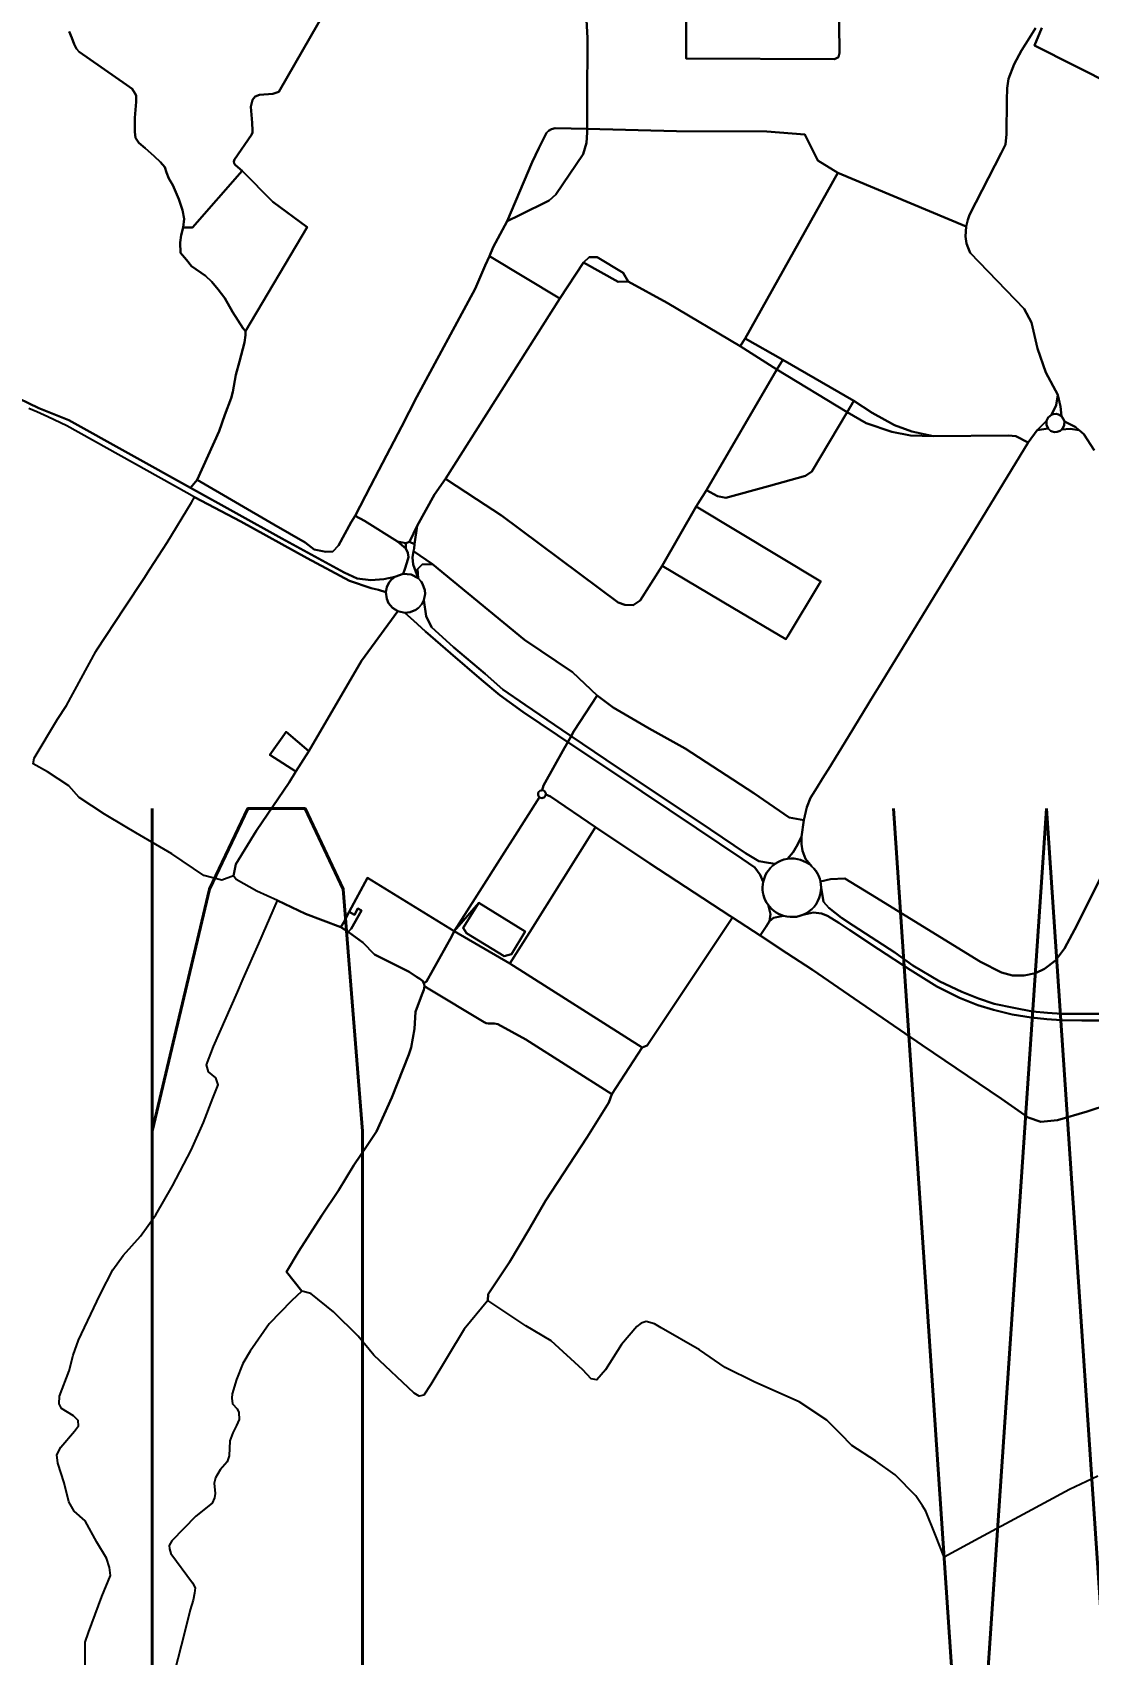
# Model space of a CAD drawing. Header units: millimetres. Extents: x -5124 to 18012, y -6362 to 5362.
# Drawn here: x -135 to 1551, y -5008 to -2417 of the extents above; entities that cross this region are included whole.
import ezdxf

# ---------------------------------------------------------------- set-up
doc = ezdxf.new("R2010")
doc.units = ezdxf.units.MM
doc.layers.add('brokenLine', color=1, linetype='Continuous')
doc.styles.get("Standard").update_dxf_attribs({"font": 'txt', "bigfont": 'bigfont'})

msp = doc.modelspace()

# ---------------------------------------------------------------- linework, layer by layer
at = {"layer": 'brokenLine', "color": 1}
for points in [[(908.2, -2355.7), (908.5, -2458.7), (1145.3, -2459.9), (1151.4, -2456.7), (1153.1, -2449.8), (1152, -2356.7)], [(908.2, -2355.7), (921.2, -2355.8), (996.2, -2355.9), (1152, -2356.7), (1153.1, -2449.8), (1151.4, -2456.7), (1145.3, -2459.9), (908.5, -2458.7), (908.2, -2355.7), (908.2, -2355.7)], [(346, -2358.8), (257.9, -2512), (248.4, -2515.4), (227.3, -2516.7), (220.4, -2519.5), (215.9, -2524.6), (213.2, -2535.9), (215.4, -2561.7), (216, -2573.7), (215.8, -2576.9), (214.6, -2580.5), (187.4, -2619.8), (185.9, -2623.3), (186.8, -2626.2), (188.8, -2628.9), (199.6, -2638), (119.9, -2728.9), (105, -2728.7), (107, -2714.9), (104.3, -2701.2), (98.1, -2683.3), (88.5, -2661.3), (82.3, -2650.3), (78.8, -2640.7), (76.1, -2632.4), (69.2, -2624.1), (58.9, -2614.5), (44.5, -2602.1), (34.2, -2593.2), (29.3, -2585.6), (28, -2576), (28, -2553.3), (30.3, -2527.7), (30, -2518.1), (28.3, -2514), (24, -2507.3), (14.8, -2500.6), (-60.6, -2447.9), (-65.1, -2443.4), (-68.6, -2435.8), (-72.6, -2425.8), (-76.7, -2415.5)], [(571.2, -2826.5), (478.3, -2999.3), (453.6, -3047), (417.7, -3116), (404.4, -3141.7), (379.6, -3189.4), (373.3, -3199.1), (353.3, -3236.5), (344.2, -3246.2), (333, -3246.6), (314.6, -3243.1), (299.8, -3231.7), (250.1, -3202.8), (127.7, -3131.6), (162.7, -3054.1), (171.8, -3027.8), (181.9, -3001), (184.7, -2990.9), (189.4, -2964.1), (195, -2942.7), (203.2, -2912.2), (204.9, -2900.8), (204.7, -2894.4), (303.1, -2728.2), (248.6, -2687.9), (199.6, -2638), (188.8, -2628.9), (186.8, -2626.2), (185.9, -2623.3), (187.4, -2619.8), (214.6, -2580.5), (215.8, -2576.9), (216, -2573.7), (215.4, -2561.7), (213.2, -2535.9), (215.9, -2524.6), (220.4, -2519.5), (227.3, -2516.7), (248.4, -2515.4), (257.9, -2512), (346, -2358.8)], [(749.1, -2396.9), (750.9, -2426.2), (750.2, -2526.5), (750.1, -2571.1), (699.3, -2569.9), (693.5, -2571.5), (688.7, -2574.1), (685.4, -2577.6), (673.3, -2601.8), (662.3, -2624.1), (622.3, -2718.8), (618.8, -2725.3), (600, -2759.8), (594.5, -2774.5), (587.6, -2789.3), (571.2, -2826.5), (571.2, -2826.5)], [(1465.9, -2410.4), (1456.5, -2425.9), (1443.6, -2446.1), (1432, -2467.6), (1422.9, -2491.3), (1420.6, -2506.2), (1420.2, -2525.2), (1419.5, -2579.7), (1418, -2595.9), (1411.2, -2610), (1360.8, -2708.4), (1358.2, -2716.3), (1355.5, -2727.2), (1150.5, -2641.2), (1118.5, -2621.7), (1097.8, -2580), (1037, -2575.5), (892.8, -2574.6), (750.1, -2571.1), (750.2, -2526.5), (750.9, -2426.2), (749.1, -2396.9)], [(-76.7, -2415.5), (-72.6, -2425.8), (-68.6, -2435.8), (-65.1, -2443.4), (-60.6, -2447.9), (14.8, -2500.6), (24, -2507.3), (28.3, -2514), (30, -2518.1), (30.3, -2527.7), (28, -2553.3), (28, -2576), (29.3, -2585.6), (34.2, -2593.2), (44.5, -2602.1), (58.9, -2614.5), (69.2, -2624.1), (76.1, -2632.4), (78.8, -2640.7), (82.3, -2650.3), (88.5, -2661.3), (98.1, -2683.3), (104.3, -2701.2), (107, -2714.9), (105, -2728.7), (102.2, -2741.1), (100.2, -2752.8), (100.8, -2769.3), (110.5, -2780.3), (118.7, -2790.6), (140.7, -2805.7), (151, -2815.4), (161.3, -2827.8), (171.6, -2841.5), (184, -2863.5), (201.2, -2889.7), (204.7, -2894.4), (204.9, -2900.8), (203.2, -2912.2), (195, -2942.7), (189.4, -2964.1), (184.7, -2990.9), (181.9, -3001), (171.8, -3027.8), (162.7, -3054.1), (127.7, -3131.6), (116.9, -3144.3), (-77.3, -3036.4), (-125.4, -3017.2), (-173.5, -2993.8)], [(1559.6, -3084.5), (1543.1, -3058.8), (1535.8, -3052.1), (1530.5, -3047.3), (1512.2, -3038.6), (1511.4, -3035.7), (1507.3, -3030), (1505.9, -3014.7), (1501.9, -2995.7), (1482.4, -2960.3), (1469.4, -2922), (1459.9, -2880.3), (1447.9, -2858.5), (1361.7, -2769.2), (1358.4, -2761.2), (1356, -2754.1), (1354.4, -2742.9), (1355.5, -2727.2), (1358.2, -2716.3), (1360.8, -2708.4), (1411.2, -2610), (1418, -2595.9), (1419.5, -2579.7), (1420.2, -2525.2), (1420.6, -2506.2), (1422.9, -2491.3), (1432, -2467.6), (1443.6, -2446.1), (1456.5, -2425.9), (1465.9, -2410.4)], [(1476.2, -2409.7), (1464.5, -2438.1), (1655.5, -2534.4)], [(1735.5, -2416.7), (1733, -2454.4), (1732, -2517.8), (1732.1, -2535.1), (1720.4, -2534.9), (1655.5, -2534.4), (1464.5, -2438.1), (1476.2, -2409.7)], [(706.4, -2841.9), (594.5, -2774.5), (600, -2759.8), (618.8, -2725.3), (622.3, -2718.8), (642.3, -2708.7), (689.7, -2685.7), (700.2, -2675.8), (743.9, -2611.3), (749.1, -2593.2), (750.1, -2576.9), (750.1, -2571.1), (892.8, -2574.6), (1037, -2575.5), (1097.8, -2580), (1118.5, -2621.7), (1150.5, -2641.2), (1002.3, -2906), (994.4, -2918.4), (878.2, -2849.1), (815.7, -2814.7), (807.9, -2801.2), (766.2, -2775.9), (753.2, -2776.1), (744.4, -2784.7), (706.4, -2841.9), (706.4, -2841.9)], [(622.3, -2718.8), (662.3, -2624.1), (673.3, -2601.8), (685.4, -2577.6), (688.7, -2574.1), (693.5, -2571.5), (699.3, -2569.9), (750.1, -2571.1), (750.1, -2576.9), (749.1, -2593.2), (743.9, -2611.3), (700.2, -2675.8), (689.7, -2685.7), (642.3, -2708.7), (622.3, -2718.8), (622.3, -2718.8)], [(105, -2728.7), (119.9, -2728.9), (199.6, -2638), (248.6, -2687.9), (303.1, -2728.2), (204.7, -2894.4), (201.2, -2889.7), (184, -2863.5), (171.6, -2841.5), (161.3, -2827.8), (151, -2815.4), (140.7, -2805.7), (118.7, -2790.6), (110.5, -2780.3), (100.8, -2769.3), (100.2, -2752.8), (102.2, -2741.1), (105, -2728.7), (105, -2728.7)], [(1062.4, -2939.8), (1002.3, -2906), (1150.5, -2641.2), (1355.5, -2727.2), (1354.4, -2742.9), (1356, -2754.1), (1358.4, -2761.2), (1361.7, -2769.2), (1447.9, -2858.5), (1459.9, -2880.3), (1469.4, -2922), (1482.4, -2960.3), (1501.9, -2995.7), (1499.2, -3012.6), (1491.8, -3027.8), (1486.5, -3031.9), (1483.8, -3037.2), (1468.5, -3052.2), (1454.5, -3072), (1434.4, -3062.1), (1422.7, -3060.8), (1303.2, -3061.8), (1268.5, -3054.2), (1240.7, -3044.4), (1205.2, -3024.4), (1175.9, -3005.4), (1062.4, -2939.8), (1062.4, -2939.8)], [(460.8, -3232.9), (447.3, -3230.3), (394.5, -3197.2), (379.6, -3189.4), (404.4, -3141.7), (417.7, -3116), (453.6, -3047), (478.3, -2999.3), (571.2, -2826.5), (587.6, -2789.3), (594.5, -2774.5), (706.4, -2841.9), (524.1, -3129.9), (506.4, -3155.1), (479, -3205.1), (466.5, -3230.6), (460.8, -3232.9), (460.8, -3232.9)], [(815.7, -2814.7), (878.2, -2849.1), (994.4, -2918.4), (1053.2, -2955.7), (940.7, -3148.3), (924.2, -3174.2), (870, -3269.1), (834.8, -3324.3), (823.9, -3331.9), (810.4, -3331.3), (799.7, -3327.8), (613.3, -3188.5), (573.7, -3162.5), (524.1, -3129.9), (706.4, -2841.9), (744.4, -2784.7), (799.7, -2815.6), (815.7, -2814.7), (815.7, -2814.7)], [(744.4, -2784.7), (753.2, -2776.1), (766.2, -2775.9), (807.9, -2801.2), (815.7, -2814.7), (799.7, -2815.6), (744.4, -2784.7), (744.4, -2784.7)], [(1002.3, -2906), (1062.4, -2939.8), (1053.2, -2955.7), (994.4, -2918.4), (1002.3, -2906), (1002.3, -2906)], [(1175.9, -3005.4), (1165.4, -3023.5), (1053.2, -2955.7), (1062.4, -2939.8), (1175.9, -3005.4), (1175.9, -3005.4)], [(1053.2, -2955.7), (1165.4, -3023.5), (1109.1, -3118.1), (1099, -3125.1), (1039.5, -3141.5), (971.7, -3160.2), (958.4, -3157.5), (940.7, -3148.3), (1053.2, -2955.7), (1053.2, -2955.7)], [(-173.5, -2993.8), (-125.4, -3017.2), (-77.3, -3036.4), (116.9, -3144.3), (262.8, -3225.4), (333, -3263.7), (362.2, -3279.8), (383.3, -3289.2), (405, -3291.7), (425.4, -3290.5), (443.2, -3286.3), (437.2, -3291.4), (433.7, -3295.9), (430.4, -3302.8), (428.9, -3310.9), (417.2, -3307.5), (405.3, -3304.8), (370.9, -3292.8), (303.2, -3256.6), (197.2, -3198), (123.5, -3159.2), (111.3, -3152.5), (-80.3, -3045.2), (-110.9, -3031.2), (-128.3, -3023.2), (-141.4, -3017.5)], [(1491.8, -3027.8), (1499.2, -3012.6), (1501.9, -2995.7), (1505.9, -3014.7), (1507.3, -3030), (1503, -3027.4), (1499.2, -3026.5), (1494.2, -3026.9), (1491.8, -3027.8), (1491.8, -3027.8)], [(524.1, -3129.9), (573.7, -3162.5), (613.3, -3188.5), (799.7, -3327.8), (810.4, -3331.3), (823.9, -3331.9), (834.8, -3324.3), (870, -3269.1), (982.9, -3336), (1067.6, -3386.1), (1070.5, -3381.2), (1121.4, -3297.3), (1123.5, -3293.9), (924.2, -3174.2), (940.7, -3148.3), (958.4, -3157.5), (971.7, -3160.2), (1039.5, -3141.5), (1099, -3125.1), (1109.1, -3118.1), (1165.4, -3023.5), (1195.9, -3041.2), (1236.5, -3055), (1266.6, -3060.9), (1303.2, -3061.8), (1422.7, -3060.8), (1434.4, -3062.1), (1454.5, -3072), (1374.6, -3203), (1215.9, -3462.3), (1208, -3475.1), (1167.4, -3541.5), (1135.5, -3593.6), (1128.8, -3604.2), (1114.1, -3627.9), (1106.7, -3639.3), (1100.9, -3654.6), (1096.3, -3675.1), (1072.8, -3670.7), (1016.1, -3632.2), (906.5, -3560.9), (849.2, -3529), (791.9, -3495.5), (766.1, -3476.1), (727, -3438.7), (650.4, -3387.4), (503.2, -3266.1), (473.1, -3245.6), (473.9, -3241.5), (474.5, -3234.3), (479, -3205.1), (506.4, -3155.1), (524.1, -3129.9), (524.1, -3129.9)], [(1175.9, -3005.4), (1205.2, -3024.4), (1240.7, -3044.4), (1268.5, -3054.2), (1303.2, -3061.8), (1266.6, -3060.9), (1236.5, -3055), (1195.9, -3041.2), (1165.4, -3023.5), (1175.9, -3005.4), (1175.9, -3005.4)], [(1508, -3051.3), (1505.5, -3053.3), (1500.8, -3055.1), (1496.6, -3055.4), (1492.6, -3054.5), (1490.2, -3053.3), (1486.5, -3049.9), (1483.6, -3043.8), (1483.8, -3037.2), (1486.5, -3031.9), (1491.8, -3027.8), (1494.2, -3026.9), (1499.2, -3026.5), (1503, -3027.4), (1507.3, -3030), (1511.4, -3035.7), (1512.2, -3038.6), (1511.9, -3044.6), (1510.9, -3047.2), (1508, -3051.3), (1508, -3051.3)], [(1609.7, -3687.4), (1532.3, -3842.3), (1512.3, -3880.1), (1498.1, -3899.5), (1480.6, -3912.6), (1465.9, -3919.6), (1448.1, -3923.2), (1429.2, -3923), (1411.9, -3918.5), (1378.4, -3901.2), (1202.5, -3793.5), (1161.8, -3768.5), (1139, -3769.4), (1122.7, -3773.3), (1121.5, -3768.8), (1119.9, -3764.4), (1117.8, -3760.2), (1115.3, -3756.2), (1112.4, -3752.5), (1109.1, -3749.1), (1099, -3737.1), (1093.9, -3724), (1092.2, -3713.7), (1092.2, -3701.8), (1096.3, -3675.1), (1100.9, -3654.6), (1106.7, -3639.3), (1114.1, -3627.9), (1128.8, -3604.2), (1135.5, -3593.6), (1167.4, -3541.5), (1208, -3475.1), (1215.9, -3462.3), (1374.6, -3203), (1454.5, -3072), (1468.5, -3052.2), (1486.5, -3049.9), (1490.2, -3053.3), (1492.6, -3054.5), (1496.6, -3055.4), (1500.8, -3055.1), (1505.5, -3053.3), (1508, -3051.3), (1521.5, -3050), (1535.8, -3052.1), (1535.8, -3052.1)], [(1468.5, -3052.2), (1483.8, -3037.2), (1483.6, -3043.8), (1486.5, -3049.9), (1468.5, -3052.2), (1468.5, -3052.2)], [(1535.8, -3052.1), (1521.5, -3050), (1508, -3051.3), (1510.9, -3047.2), (1511.9, -3044.6), (1512.2, -3038.6), (1530.5, -3047.3), (1535.8, -3052.1), (1535.8, -3052.1)], [(1535.8, -3052.1), (1543.1, -3058.8), (1559.6, -3084.5)], [(116.9, -3144.3), (127.7, -3131.6), (250.1, -3202.8), (299.8, -3231.7), (314.6, -3243.1), (333, -3246.6), (344.2, -3246.2), (353.3, -3236.5), (373.3, -3199.1), (379.6, -3189.4), (394.5, -3197.2), (447.3, -3230.3), (460.6, -3241.3), (463.8, -3248.2), (464.8, -3255.3), (462.4, -3264.1), (459.3, -3274.4), (456.5, -3281.6), (443.2, -3286.3), (425.4, -3290.5), (405, -3291.7), (383.3, -3289.2), (362.2, -3279.8), (333, -3263.7), (262.8, -3225.4), (116.9, -3144.3), (116.9, -3144.3)], [(269.6, -3534.2), (243.5, -3570.7), (285.3, -3597.5), (274.3, -3615), (222.5, -3691.8), (189.5, -3745.3), (185.4, -3764.2), (166.8, -3771.2), (138.2, -3763.4), (87, -3729), (29.6, -3695.2), (12.9, -3685.4), (-20.5, -3665.7), (-60.7, -3638.8), (-77.1, -3620.5), (-111.3, -3598.1), (-134.1, -3585.2), (-132.4, -3576.4), (-95.4, -3513.7), (-80.9, -3492), (-34.3, -3405.9), (-32.6, -3403.3), (11.5, -3335.9), (42.8, -3288.5), (52.2, -3274.1), (79.7, -3231.5), (118.4, -3168), (123.5, -3159.2), (197.2, -3198), (303.2, -3256.6), (370.9, -3292.8), (405.3, -3304.8), (417.2, -3307.5), (428.9, -3310.9), (430.2, -3321.9), (433, -3328.4), (439.2, -3336.1), (448, -3341.6), (389.7, -3420.6), (306, -3565.2), (269.6, -3534.2), (269.6, -3534.2)], [(870, -3269.1), (924.2, -3174.2), (1123.5, -3293.9), (1121.4, -3297.3), (1070.5, -3381.2), (1067.6, -3386.1), (982.9, -3336), (870, -3269.1), (870, -3269.1)], [(466.5, -3230.6), (479, -3205.1), (474.5, -3234.3), (466.5, -3230.6), (466.5, -3230.6)], [(460.8, -3232.9), (460.6, -3241.3), (447.3, -3230.3), (460.8, -3232.9), (460.8, -3232.9)], [(473.1, -3245.6), (471.2, -3255.8), (472.2, -3266.8), (480.3, -3288.7), (469.2, -3282.7), (456.5, -3281.6), (459.3, -3274.4), (462.4, -3264.1), (464.8, -3255.3), (463.8, -3248.2), (460.6, -3241.3), (460.8, -3232.9), (466.5, -3230.6), (474.5, -3234.3), (473.9, -3241.5), (473.1, -3245.6), (473.1, -3245.6)], [(480.3, -3288.7), (472.2, -3266.8), (471.2, -3255.8), (473.1, -3245.6), (503.2, -3266.1), (486.7, -3266.7), (479.6, -3274.1), (480.3, -3288.7), (480.3, -3288.7)], [(456.5, -3281.6), (469.2, -3282.7), (480.3, -3288.7), (485.1, -3293.8), (487.6, -3297.6), (491.1, -3307.9), (491.4, -3313.9), (489.5, -3323.7), (486.1, -3330.2), (480.9, -3336.2), (476.6, -3339.4), (467.4, -3343.2), (459.3, -3344.1), (448, -3341.6), (439.2, -3336.1), (433, -3328.4), (430.2, -3321.9), (428.9, -3310.9), (430.4, -3302.8), (433.7, -3295.9), (437.2, -3291.4), (443.2, -3286.3), (456.5, -3281.6), (456.5, -3281.6)], [(766.1, -3476.1), (729.1, -3532.8), (724.6, -3540.9), (709.8, -3530.9), (651.1, -3490.8), (615.4, -3466.6), (587.4, -3441.7), (537, -3398.9), (501.9, -3367), (493, -3349.2), (489.5, -3323.7), (491.4, -3313.9), (491.1, -3307.9), (487.6, -3297.6), (485.1, -3293.8), (480.3, -3288.7), (479.6, -3274.1), (486.7, -3266.7), (503.2, -3266.1), (650.4, -3387.4), (727, -3438.7), (766.1, -3476.1), (766.1, -3476.1)], [(537.9, -3852.4), (399.4, -3767.4), (370.4, -3821.6), (361.5, -3838.3), (356.8, -3846.1), (300.3, -3824.5), (255.8, -3803.6), (222.7, -3788.3), (189.6, -3770.1), (185.4, -3764.2), (189.5, -3745.3), (222.5, -3691.8), (274.3, -3615), (285.3, -3597.5), (306, -3565.2), (389.7, -3420.6), (448, -3341.6), (459.3, -3344.1), (472.9, -3356.2), (492, -3374), (532.2, -3408.5), (581.3, -3451.3), (610.6, -3475.8), (647.6, -3502), (703.1, -3539.6), (719.3, -3550.4), (714.1, -3559.9), (680.8, -3619.9), (678.5, -3627.4), (676.6, -3627.6), (674.7, -3628.4), (673.2, -3629.7), (672.2, -3631.5), (671.9, -3633.4), (672.1, -3635.4), (673, -3637.2), (674.4, -3638.6), (631.4, -3705.7), (621.8, -3720.4), (570.7, -3800.8), (537.9, -3852.4), (537.9, -3852.4)], [(489.5, -3323.7), (493, -3349.2), (501.9, -3367), (537, -3398.9), (587.4, -3441.7), (615.4, -3466.6), (651.1, -3490.8), (709.8, -3530.9), (724.6, -3540.9), (719.3, -3550.4), (703.1, -3539.6), (647.6, -3502), (610.6, -3475.8), (581.3, -3451.3), (532.2, -3408.5), (492, -3374), (472.9, -3356.2), (459.3, -3344.1), (467.4, -3343.2), (476.6, -3339.4), (480.9, -3336.2), (486.1, -3330.2), (489.5, -3323.7), (489.5, -3323.7)], [(1092.2, -3701.8), (1084.6, -3717), (1079.2, -3726.2), (1069.9, -3736.9), (1064.4, -3738.1), (1059, -3740), (1054.5, -3742.2), (1050.2, -3744.8), (1039.5, -3743.1), (1024.3, -3740.9), (1003.1, -3727.8), (929.2, -3677.8), (798.6, -3590.9), (724.6, -3540.9), (729.1, -3532.8), (766.1, -3476.1), (791.9, -3495.5), (849.2, -3529), (906.5, -3560.9), (1016.1, -3632.2), (1072.8, -3670.7), (1096.3, -3675.1), (1092.2, -3701.8), (1092.2, -3701.8)], [(285.3, -3597.5), (243.5, -3570.7), (269.6, -3534.2), (306, -3565.2), (285.3, -3597.5), (285.3, -3597.5)], [(1031.3, -3773.5), (1026.2, -3762.7), (1018.1, -3750.7), (997.9, -3737.1), (924.8, -3688.1), (793.7, -3600), (719.3, -3550.4), (724.6, -3540.9), (798.6, -3590.9), (929.2, -3677.8), (1003.1, -3727.8), (1024.3, -3740.9), (1039.5, -3743.1), (1050.2, -3744.8), (1046.3, -3747.9), (1042.7, -3751.4), (1039.5, -3755.3), (1036.7, -3759.5), (1034.4, -3764), (1032.6, -3768.7), (1031.3, -3773.5), (1031.3, -3773.5)], [(684.2, -3634.2), (684.1, -3632.3), (683.4, -3630.5), (682.1, -3628.9), (680.5, -3627.9), (678.5, -3627.4), (680.8, -3619.9), (714.1, -3559.9), (719.3, -3550.4), (793.7, -3600), (924.8, -3688.1), (997.9, -3737.1), (1018.1, -3750.7), (1026.2, -3762.7), (1031.3, -3773.5), (1030.6, -3777.7), (1030.3, -3782), (1030.4, -3786.3), (1030.9, -3790.6), (1031.8, -3794.8), (1033.1, -3798.9), (1034.7, -3802.9), (1036.7, -3806.7), (1039, -3810.3), (1043.1, -3825.5), (1041.3, -3836.3), (1036.3, -3845.1), (1026.6, -3859.4), (982.4, -3830.5), (978.2, -3827.8), (850.4, -3744.4), (763.8, -3686.3), (691.5, -3637.2), (684.2, -3634.2), (684.2, -3634.2)], [(537.9, -3852.4), (570.7, -3800.8), (621.8, -3720.4), (631.4, -3705.7), (674.4, -3638.6), (676, -3639.5), (677.9, -3639.8), (679.7, -3639.6), (681.4, -3638.8), (682.8, -3637.6), (683.7, -3636), (684.2, -3634.2), (691.5, -3637.2), (763.8, -3686.3), (658.1, -3854.6), (626.9, -3904.2), (537.9, -3852.4), (577.5, -3807.3), (552.1, -3847), (557.5, -3855.9), (618, -3892.5), (629.3, -3889), (651.3, -3853), (577.5, -3807.3), (537.9, -3852.4)], [(678.5, -3627.4), (680.5, -3627.9), (682.1, -3628.9), (683.4, -3630.5), (684.1, -3632.3), (684.2, -3634.2), (683.7, -3636), (682.8, -3637.6), (681.4, -3638.8), (679.7, -3639.6), (677.9, -3639.8), (676, -3639.5), (674.4, -3638.6), (673, -3637.2), (672.1, -3635.4), (671.9, -3633.4), (672.2, -3631.5), (673.2, -3629.7), (674.7, -3628.4), (676.6, -3627.6), (678.5, -3627.4), (678.5, -3627.4)], [(838.2, -4038.3), (626.9, -3904.2), (658.1, -3854.6), (763.8, -3686.3), (850.4, -3744.4), (978.2, -3827.8), (982.4, -3830.5), (846, -4035.3), (838.2, -4038.3), (838.2, -4038.3)], [(1069.9, -3736.9), (1079.2, -3726.2), (1084.6, -3717), (1092.2, -3701.8), (1092.2, -3713.7), (1093.9, -3724), (1099, -3737.1), (1109.1, -3749.1), (1105.1, -3745.7), (1100.6, -3742.8), (1095.9, -3740.4), (1090.9, -3738.5), (1085.8, -3737.2), (1080.5, -3736.5), (1075.2, -3736.4), (1069.9, -3736.9), (1069.9, -3736.9)], [(1123.8, -3782.6), (1123.5, -3777.9), (1122.7, -3773.3), (1139, -3769.4), (1161.8, -3768.5), (1202.5, -3793.5), (1378.4, -3901.2), (1411.9, -3918.5), (1429.2, -3923), (1448.1, -3923.2), (1465.9, -3919.6), (1480.6, -3912.6), (1498.1, -3899.5), (1512.3, -3880.1), (1532.3, -3842.3), (1609.7, -3687.4)], [(1069.9, -3736.9), (1075.2, -3736.4), (1080.5, -3736.5), (1085.8, -3737.2), (1090.9, -3738.5), (1095.9, -3740.4), (1100.6, -3742.8), (1105.1, -3745.7), (1109.1, -3749.1), (1112.4, -3752.5), (1115.3, -3756.2), (1117.8, -3760.2), (1119.9, -3764.4), (1121.5, -3768.8), (1122.7, -3773.3), (1123.5, -3777.9), (1123.8, -3782.6), (1123.5, -3788.2), (1122.5, -3793.7), (1120.9, -3799.1), (1118.7, -3804.2), (1115.9, -3809.1), (1112.5, -3813.5), (1108.7, -3817.5), (1104.3, -3821.1), (1099.6, -3824.1), (1094.5, -3826.5), (1089.6, -3828.1), (1084.5, -3829.3), (1079.3, -3829.8), (1074.1, -3829.8), (1068.9, -3829.2), (1063.9, -3828), (1059.7, -3826.5), (1055.6, -3824.7), (1051.8, -3822.5), (1048.2, -3819.9), (1044.8, -3817), (1041.8, -3813.8), (1039, -3810.3), (1036.7, -3806.7), (1034.7, -3802.9), (1033.1, -3798.9), (1031.8, -3794.8), (1030.9, -3790.6), (1030.4, -3786.3), (1030.3, -3782), (1030.6, -3777.7), (1031.3, -3773.5), (1032.6, -3768.7), (1034.4, -3764), (1036.7, -3759.5), (1039.5, -3755.3), (1042.7, -3751.4), (1046.3, -3747.9), (1050.2, -3744.8), (1054.5, -3742.2), (1059, -3740), (1064.4, -3738.1), (1069.9, -3736.9), (1069.9, -3736.9)], [(489.5, -3935.4), (487.2, -3931.9), (483.2, -3928.7), (477.6, -3925.2), (465.9, -3917.2), (410.9, -3889.9), (392, -3870.7), (368.7, -3853.3), (373.7, -3848.7), (390.2, -3819.3), (384, -3816.3), (378.6, -3826.6), (370.4, -3821.6), (399.4, -3767.4), (537.9, -3852.4), (534.2, -3860.4), (493.7, -3933), (489.5, -3935.4), (489.5, -3935.4)], [(-51.4, -5031.7), (-51.1, -4988.1), (-46.1, -4972.6), (-24.5, -4915.2), (-10.9, -4881.6), (-12.4, -4868.7), (-17.4, -4853.8), (-32.4, -4828.3), (-51.4, -4794.3), (-68.8, -4779), (-77.4, -4764), (-84.9, -4733.5), (-95.1, -4701.9), (-96.5, -4688.9), (-89.9, -4676.7), (-68, -4651.2), (-61.9, -4642.6), (-62.4, -4634), (-69.9, -4626.7), (-88.8, -4614.8), (-92.7, -4607.3), (-92.1, -4595.1), (-76.6, -4554.4), (-70.2, -4529.7), (-61.9, -4505.6), (-32.8, -4443.7), (-26.6, -4431.7), (-7, -4393.5), (9.6, -4370.2), (37.3, -4339.7), (61.4, -4305.3), (88, -4259), (118.2, -4202.4), (137.6, -4158.1), (152.8, -4119.3), (160.9, -4097.9), (157.5, -4086.8), (145.6, -4077.1), (142.5, -4065.8), (153.6, -4036.5), (191.9, -3949.8), (201.2, -3928.5), (226, -3871.9), (255.8, -3803.6), (300.3, -3824.5), (356.8, -3846.1), (368.7, -3853.3), (392, -3870.7), (410.9, -3889.9), (465.9, -3917.2), (477.6, -3925.2), (483.2, -3928.7), (487.2, -3931.9), (489.5, -3935.4), (489.5, -3935.4)], [(577.5, -3807.3), (651.3, -3853), (629.3, -3889), (618, -3892.5), (557.5, -3855.9), (552.1, -3847), (577.5, -3807.3), (577.5, -3807.3)], [(1571.2, -3995.3), (1540.1, -3995), (1507.1, -3994.7), (1484.1, -3993), (1459.3, -3990.2), (1428.6, -3985.5), (1398.8, -3978.1), (1373.8, -3970.5), (1344.5, -3959), (1308.6, -3940.6), (1265.9, -3914.4), (1215.6, -3881.3), (1169.7, -3851.1), (1151.8, -3839.1), (1133.8, -3828.2), (1124.3, -3824.1), (1111.8, -3822.5), (1094.5, -3826.5), (1099.6, -3824.1), (1104.3, -3821.1), (1108.7, -3817.5), (1112.5, -3813.5), (1115.9, -3809.1), (1118.7, -3804.2), (1120.9, -3799.1), (1122.5, -3793.7), (1123.5, -3788.2), (1123.8, -3782.6), (1127.5, -3805.5), (1136, -3815.4), (1156.2, -3830.9), (1175.2, -3843.6), (1241.2, -3886.6), (1270.2, -3907.1), (1313.1, -3932.9), (1348.2, -3949.4), (1375, -3959.8), (1400.3, -3968.6), (1431.6, -3974.8), (1461.1, -3980.5), (1485.4, -3983), (1508, -3984.4), (1540.4, -3984.5), (1569.5, -3984.7)], [(1569.5, -3984.7), (1540.4, -3984.5), (1508, -3984.4), (1485.4, -3983), (1461.1, -3980.5), (1431.6, -3974.8), (1400.3, -3968.6), (1375, -3959.8), (1348.2, -3949.4), (1313.1, -3932.9), (1270.2, -3907.1), (1241.2, -3886.6), (1175.2, -3843.6), (1156.2, -3830.9), (1136, -3815.4), (1127.5, -3805.5), (1123.8, -3782.6), (1123.8, -3782.6)], [(370.4, -3821.6), (378.6, -3826.6), (384, -3816.3), (390.2, -3819.3), (373.7, -3848.7), (368.7, -3853.3), (356.8, -3846.1), (361.5, -3838.3), (370.4, -3821.6), (370.4, -3821.6)], [(1565.7, -4723.1), (1520.4, -4744.4), (1446.1, -4783.9), (1376.3, -4822), (1320.2, -4852.2), (1306.4, -4817.2), (1291.2, -4779), (1285.5, -4770.2), (1275.2, -4754.1), (1242, -4720.8), (1210.5, -4698.3), (1172.7, -4673.6), (1154.7, -4655.3), (1132.9, -4633.4), (1088.5, -4604), (1018.2, -4572.8), (970.8, -4549.2), (929.6, -4521.1), (868.6, -4486.1), (857.7, -4479.7), (844.6, -4475.9), (836.5, -4478.3), (829.8, -4484), (805.2, -4512.8), (779.3, -4553), (765.7, -4569), (756.4, -4567.2), (743.6, -4553), (692.7, -4506.9), (652.2, -4482.6), (591.5, -4442.1), (592.4, -4432.4), (626.4, -4381.2), (657.4, -4328.2), (683.6, -4283), (750.5, -4181.2), (784.7, -4126.1), (789.5, -4113), (838.2, -4038.3), (846, -4035.3), (982.4, -3830.5), (1026.6, -3859.4), (1069.1, -3887.4), (1110.1, -3914.4), (1176.6, -3960.1), (1284.9, -4034.5), (1411.9, -4120.1), (1454.1, -4149.8), (1474.8, -4156.7), (1501, -4154.5), (1548.4, -4140.2), (1584.4, -4128.5)], [(1584.4, -4128.5), (1548.4, -4140.2), (1501, -4154.5), (1474.8, -4156.7), (1454.1, -4149.8), (1411.9, -4120.1), (1284.9, -4034.5), (1176.6, -3960.1), (1110.1, -3914.4), (1069.1, -3887.4), (1026.6, -3859.4), (1036.3, -3845.1), (1041.3, -3836.3), (1047.7, -3830.9), (1063.9, -3828), (1068.9, -3829.2), (1074.1, -3829.8), (1079.3, -3829.8), (1084.5, -3829.3), (1089.6, -3828.1), (1094.5, -3826.5), (1111.8, -3822.5), (1124.3, -3824.1), (1133.8, -3828.2), (1151.8, -3839.1), (1169.7, -3851.1), (1215.6, -3881.3), (1265.9, -3914.4), (1308.6, -3940.6), (1344.5, -3959), (1373.8, -3970.5), (1398.8, -3978.1), (1428.6, -3985.5), (1459.3, -3990.2), (1484.1, -3993), (1507.1, -3994.7), (1540.1, -3995), (1571.2, -3995.3)], [(1041.3, -3836.3), (1043.1, -3825.5), (1039, -3810.3), (1041.8, -3813.8), (1044.8, -3817), (1048.2, -3819.9), (1051.8, -3822.5), (1055.6, -3824.7), (1059.7, -3826.5), (1063.9, -3828), (1047.7, -3830.9), (1041.3, -3836.3), (1041.3, -3836.3)], [(838.2, -4038.3), (789.5, -4113), (652.5, -4025.7), (607.5, -4001.1), (604.8, -4000.2), (602.2, -3999.9), (592.4, -3999.9), (589.1, -3999.6), (585.8, -3998), (496.2, -3943.8), (490.5, -3940.3), (489.5, -3935.4), (493.7, -3933), (534.2, -3860.4), (537.9, -3852.4), (626.9, -3904.2), (838.2, -4038.3), (838.2, -4038.3)], [(489.5, -3935.4), (490.5, -3940.3), (489.7, -3946), (486.2, -3954.1), (476.3, -3981.5), (474.4, -4008.3), (469.4, -4038.4), (465.4, -4049.4), (438.5, -4118.1), (413.8, -4172.6), (398.8, -4194.6), (377.5, -4226.1), (353.1, -4266.6), (326.3, -4307), (289.7, -4363.3), (270.2, -4396.5), (294.8, -4427.4), (278.1, -4443), (242.4, -4479.6), (212.2, -4523.4), (200.3, -4543.1), (190.6, -4568.5), (183.7, -4591.5), (183, -4598.2), (183.8, -4607.2), (191.3, -4615.2), (194.2, -4620.9), (194.9, -4632.3), (190.3, -4641.9), (184.4, -4653.6), (179.8, -4666.4), (178.7, -4690.3), (175.5, -4699.8), (164.3, -4712.9), (156.9, -4725.6), (154.7, -4734), (156.4, -4750.3), (155.4, -4757.3), (151.4, -4766), (125.7, -4786.6), (87, -4826.3), (83.1, -4833.4), (83.5, -4838.7), (85.6, -4846.2), (120.3, -4893), (124.2, -4901), (123.6, -4909.9), (121.4, -4921), (116.4, -4936.2), (106.7, -4975.4), (92, -5033.4)], [(789.5, -4113), (784.7, -4126.1), (750.5, -4181.2), (683.6, -4283), (657.4, -4328.2), (626.4, -4381.2), (592.4, -4432.4), (591.5, -4442.1), (553.8, -4488.2), (500.5, -4576.6), (489.5, -4593.4), (481.8, -4595.2), (473.8, -4590.5), (409.4, -4529.5), (384.5, -4499), (345.3, -4460.2), (309, -4431.1), (294.8, -4427.4), (270.2, -4396.5), (289.7, -4363.3), (326.3, -4307), (353.1, -4266.6), (377.5, -4226.1), (398.8, -4194.6), (413.8, -4172.6), (438.5, -4118.1), (465.4, -4049.4), (469.4, -4038.4), (474.4, -4008.3), (476.3, -3981.5), (486.2, -3954.1), (489.7, -3946), (490.5, -3940.3), (496.2, -3943.8), (585.8, -3998), (589.1, -3999.6), (592.4, -3999.9), (602.2, -3999.9), (604.8, -4000.2), (607.5, -4001.1), (652.5, -4025.7), (789.5, -4113), (789.5, -4113)]]:
    msp.add_lwpolyline(points, dxfattribs=at)

# ---------------------------------------------------------------- texts
at = {"color": 1, "width": 0.263105}
msp.add_text('Register on www.cadsofttools.com', height=2705.479, dxfattribs=at).set_placement((-5124.3, -5460.2))

doc.saveas('drawing.dxf')
